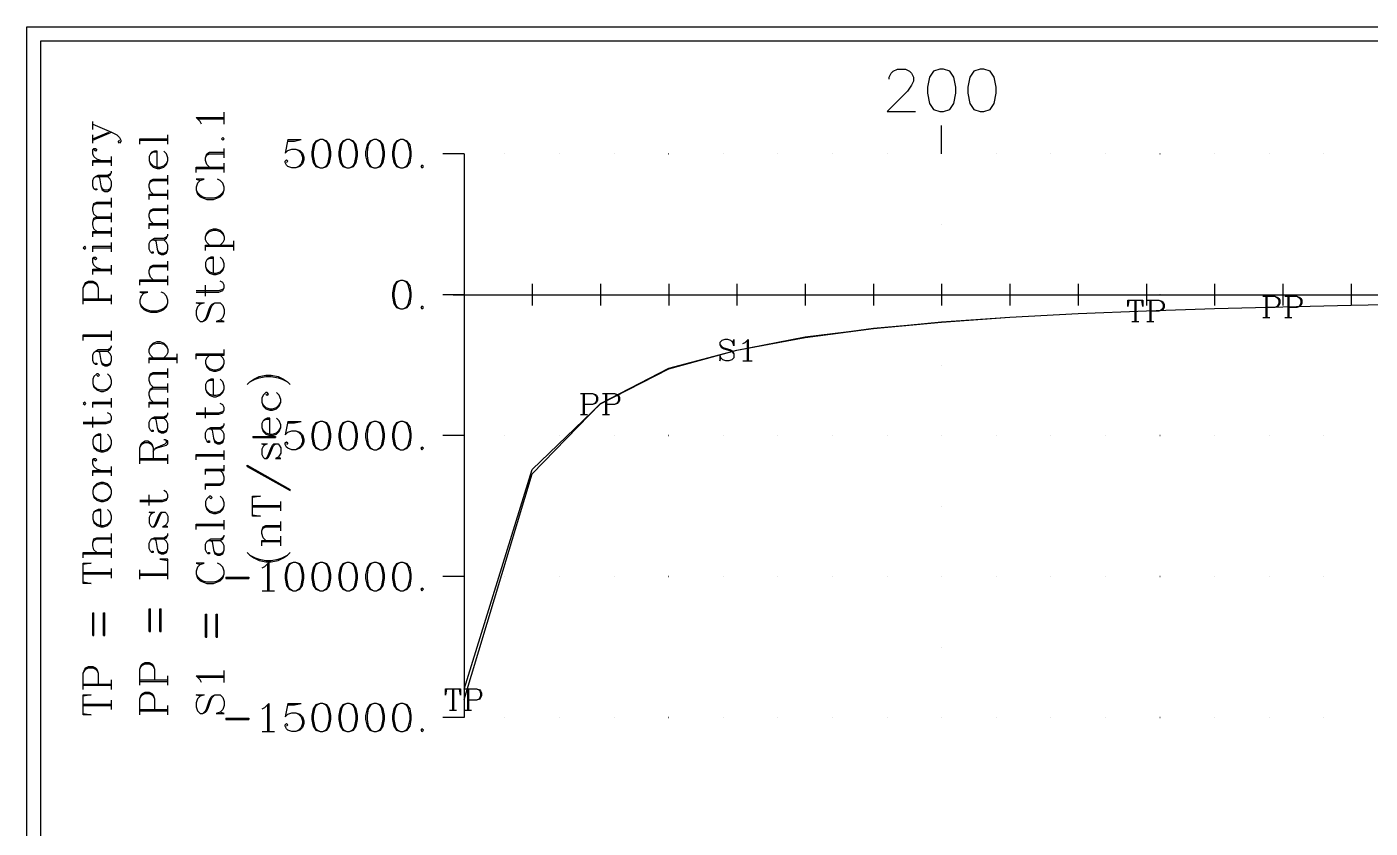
# Model space of a CAD drawing. Extents: x 10 to 200, y 0 to 250.
# Drawn here: x 10 to 105.3, y 193.2 to 250 of the extents above; entities that cross this region are included whole.
import ezdxf

# ---------------------------------------------------------------- set-up
doc = ezdxf.new("R2010")
doc.units = 0
doc.linetypes.add('1', pattern=[0])
for name, color, linetype in [('1', 7, '1'), ('2', 7, '1'), ('3', 7, '1')]:
    doc.layers.add(name, color=color, linetype=linetype)

msp = doc.modelspace()

# ---------------------------------------------------------------- linework, layer by layer
at = {"layer": '1'}
for p, q in [((24, 243.1), (24, 243.95)), ((14.67, 242.71), (14.67, 243.29)), ((22.1, 243.48), (24, 243.48)), ((74.87, 241), (74.87, 243)), ((14.67, 241.95), (16, 242.52)), ((14.67, 242.05), (15.81, 242.52)), ((14.67, 241.76), (14.67, 242.33)), ((18, 242.05), (20, 242.05)), ((18, 241.67), (18, 242.05)), ((18, 241.95), (20, 241.95)), ((20, 241.67), (20, 242.33)), ((28.5, 242), (28.31, 241.05)), ((28.5, 242), (29.45, 242)), ((24, 240.71), (24, 241.38)), ((41, 241), (39.5, 241)), ((41, 241), (41, 201)), ((14.67, 240.52), (16, 240.52)), ((14.67, 240.14), (14.67, 240.52)), ((14.67, 240.43), (16, 240.43)), ((16, 240.14), (16, 240.81)), ((22, 240.05), (24, 240.05)), ((22, 239.67), (22, 240.05)), ((24, 239.67), (24, 240.33)), ((20, 238.81), (20, 239.48)), ((22, 239.95), (24, 239.95)), ((18.67, 238.14), (20, 238.14)), ((18.67, 237.76), (18.67, 238.14)), ((20, 237.76), (20, 238.43)), ((16, 237.19), (16, 237.86)), ((18.67, 238.05), (20, 238.05)), ((20, 236.71), (20, 237.38)), ((16, 236.14), (16, 236.81)), ((20, 235.67), (20, 236.33)), ((14.67, 235.48), (16, 235.48)), ((14.67, 235.1), (14.67, 235.48)), ((14.67, 235.38), (16, 235.38)), ((16, 235.1), (16, 235.76)), ((18.67, 236.05), (20, 236.05)), ((18.67, 235.67), (18.67, 236.05)), ((18.67, 235.95), (20, 235.95)), ((14.67, 234.43), (16, 234.43)), ((14.67, 234.05), (14.67, 234.43)), ((14.67, 234.33), (16, 234.33)), ((16, 234.05), (16, 234.71)), ((22.67, 234.52), (24.67, 234.52)), ((22.67, 234.14), (22.67, 234.52)), ((22.67, 234.43), (24.67, 234.43)), ((24.67, 234.14), (24.67, 234.81)), ((20, 232.71), (20, 233.38)), ((14.67, 232.81), (16, 232.81)), ((14.67, 232.43), (14.67, 232.81)), ((14.67, 232.71), (16, 232.71)), ((16, 232.43), (16, 233.1)), ((18, 232.05), (20, 232.05)), ((18, 231.67), (18, 232.05)), ((18, 231.95), (20, 231.95)), ((20, 231.67), (20, 232.33)), ((22.67, 230.9), (22.67, 231.67)), ((41, 231.76), (41, 230.24)), ((45.84, 231.76), (45.84, 230.24)), ((50.68, 231.76), (50.68, 230.24)), ((55.52, 231.76), (55.52, 230.24)), ((60.35, 231.76), (60.35, 230.24)), ((65.19, 231.76), (65.19, 230.24)), ((70.03, 231.76), (70.03, 230.24)), ((74.87, 231.76), (74.87, 230.24)), ((79.71, 231.76), (79.71, 230.24)), ((84.55, 231.76), (84.55, 230.24)), ((89.39, 231.76), (89.39, 230.24)), ((94.23, 231.76), (94.23, 230.24)), ((99.06, 231.76), (99.06, 230.24)), ((103.9, 231.76), (103.9, 230.24)), ((14, 230.71), (16, 230.71)), ((14, 230.62), (16, 230.62)), ((16, 230.33), (16, 231)), ((41, 231), (39.5, 231)), ((40.24, 231), (41.76, 231)), ((45.08, 231), (46.6, 231)), ((49.92, 231), (51.44, 231)), ((54.75, 231), (56.28, 231)), ((59.59, 231), (61.12, 231)), ((64.43, 231), (65.96, 231)), ((69.27, 231), (70.79, 231)), ((74.11, 231), (75.63, 231)), ((78.95, 231), (80.47, 231)), ((83.79, 231), (85.31, 231)), ((88.57, 230.6), (88.57, 229.1)), ((88.63, 231), (90.15, 231)), ((88.64, 230.6), (88.64, 229.1)), ((89.64, 230.6), (89.64, 229.1)), ((89.71, 230.6), (89.71, 229.1)), ((93.46, 231), (94.99, 231)), ((97.85, 230.89), (97.85, 229.39)), ((97.92, 230.89), (97.92, 229.39)), ((98.3, 231), (99.83, 231)), ((99.42, 230.89), (99.42, 229.39)), ((99.49, 230.89), (99.49, 229.39)), ((103.14, 231), (104.67, 231)), ((88.35, 229.1), (88.85, 229.1)), ((89.42, 229.1), (89.92, 229.1)), ((97.64, 229.39), (98.14, 229.39)), ((99.21, 229.39), (99.71, 229.39)), ((14, 228.14), (16, 228.14)), ((14, 227.76), (14, 228.14)), ((14, 228.05), (16, 228.05)), ((16, 227.76), (16, 228.43)), ((61.07, 227.74), (61.07, 226.31)), ((20.67, 226.14), (20.67, 226.81)), ((22, 226.81), (24, 226.81)), ((22, 226.43), (22, 226.81)), ((22, 226.71), (24, 226.71)), ((24, 226.71), (24, 227.1)), ((18.67, 226.52), (20.67, 226.52)), ((18.67, 226.14), (18.67, 226.52)), ((18.67, 226.43), (20.67, 226.43)), ((20, 225.1), (20, 225.76)), ((60.78, 226.31), (61.43, 226.31)), ((20, 224.05), (20, 224.71)), ((49.46, 224), (49.46, 222.5)), ((49.53, 224), (49.53, 222.5)), ((51.03, 224), (51.03, 222.5)), ((51.11, 224), (51.11, 222.5)), ((14.67, 223.38), (16, 223.38)), ((14.67, 223), (14.67, 223.38)), ((14.67, 223.29), (16, 223.29)), ((16, 223), (16, 223.67)), ((18.67, 223.38), (20, 223.38)), ((18.67, 223), (18.67, 223.38)), ((18.67, 223.29), (20, 223.29)), ((20, 223), (20, 223.67)), ((22.67, 222.24), (22.67, 223)), ((14.67, 221.57), (14.67, 222.33)), ((28.5, 222), (28.31, 221.05)), ((28.5, 222), (29.45, 222)), ((49.25, 222.5), (49.75, 222.5)), ((50.82, 222.5), (51.32, 222.5)), ((41, 221), (39.5, 221)), ((18, 219.38), (20, 219.38)), ((18, 219.29), (20, 219.29)), ((20, 219), (20, 219.67)), ((22, 219.67), (24, 219.67)), ((22, 219.29), (22, 219.67)), ((22, 219.57), (24, 219.57)), ((24, 219.29), (24, 219.95)), ((14.67, 218.52), (16, 218.52)), ((14.67, 218.14), (14.67, 218.52)), ((14.67, 218.43), (16, 218.43)), ((16, 218.14), (16, 218.81)), ((22.67, 218.62), (24, 218.62)), ((22.67, 218.24), (22.67, 218.62)), ((22.67, 218.52), (24, 218.52)), ((24, 218.52), (24, 218.9)), ((22.67, 217.19), (22.67, 217.57)), ((18.67, 216.05), (18.67, 216.81)), ((28, 215.67), (28, 216.33)), ((26, 216.05), (28, 216.05)), ((26, 215.95), (28, 215.95)), ((22, 214.71), (24, 214.71)), ((22, 214.33), (22, 214.71)), ((22, 214.62), (24, 214.62)), ((24, 214.33), (24, 215)), ((28, 214.24), (28, 214.9)), ((16, 213.38), (16, 214.05)), ((26.67, 213.57), (28, 213.57)), ((26.67, 213.19), (26.67, 213.57)), ((26.67, 213.48), (28, 213.48)), ((28, 213.19), (28, 213.86)), ((14, 212.71), (16, 212.71)), ((14, 212.33), (14, 212.71)), ((14, 212.62), (16, 212.62)), ((16, 212.33), (16, 213)), ((16, 210.9), (16, 211.57)), ((18, 210.81), (18, 211.48)), ((27.07, 211.9), (27.07, 210)), ((14, 211.29), (16, 211.29)), ((14, 211.19), (16, 211.19)), ((18, 211.19), (20, 211.19)), ((18, 211.1), (20, 211.1)), ((41, 211), (39.5, 211)), ((26.69, 210), (27.55, 210)), ((20, 203.29), (20, 203.95)), ((22.1, 203.86), (24, 203.86)), ((24, 203.48), (24, 204.33)), ((14, 203.38), (16, 203.38)), ((14, 203.29), (16, 203.29)), ((16, 203), (16, 203.67)), ((18, 203.67), (20, 203.67)), ((18, 203.57), (20, 203.57)), ((40.18, 203.03), (40.18, 201.53)), ((40.25, 203.03), (40.25, 201.53)), ((41.25, 203.03), (41.25, 201.53)), ((41.32, 203.03), (41.32, 201.53)), ((14, 201.95), (16, 201.95)), ((16, 201.57), (16, 202.24)), ((28.5, 202), (28.31, 201.05)), ((28.5, 202), (29.45, 202)), ((14, 201.86), (16, 201.86)), ((18, 201.57), (20, 201.57)), ((18, 201.48), (20, 201.48)), ((20, 201.19), (20, 201.86)), ((27.07, 201.9), (27.07, 200)), ((41, 201), (39.5, 201)), ((39.96, 201.53), (40.46, 201.53)), ((41.04, 201.53), (41.54, 201.53)), ((26.69, 200), (27.55, 200))]:
    msp.add_line(p, q, dxfattribs=at)
for points in [[(71.16, 246.29), (71.16, 246.43), (71.3, 246.71), (71.44, 246.86), (71.73, 247), (72.3, 247), (72.59, 246.86), (72.73, 246.71), (72.87, 246.43), (72.87, 246.14), (72.73, 245.86), (72.44, 245.43), (71.01, 244), (73.01, 244)], [(74.73, 247), (74.3, 246.86), (74.01, 246.43), (73.87, 245.71), (73.87, 245.29), (74.01, 244.57), (74.3, 244.14), (74.73, 244), (75.01, 244), (75.44, 244.14), (75.73, 244.57), (75.87, 245.29), (75.87, 245.71), (75.73, 246.43), (75.44, 246.86), (75.01, 247), (74.73, 247)], [(77.59, 247), (77.16, 246.86), (76.87, 246.43), (76.73, 245.71), (76.73, 245.29), (76.87, 244.57), (77.16, 244.14), (77.59, 244), (77.87, 244), (78.3, 244.14), (78.59, 244.57), (78.73, 245.29), (78.73, 245.71), (78.59, 246.43), (78.3, 246.86), (77.87, 247), (77.59, 247)], [(14.67, 243.1), (16, 242.52), (16.38, 242.33), (16.57, 242.14), (16.67, 241.95), (16.67, 241.86), (16.57, 241.76), (16.48, 241.86), (16.57, 241.95)], [(22.38, 243.1), (22.29, 243.29), (22, 243.57), (24, 243.57)], [(23.81, 242.05), (23.9, 241.95), (24, 242.05), (23.9, 242.14), (23.81, 242.05)], [(28.5, 241.9), (28.98, 241.9), (29.45, 242)], [(30.79, 242), (30.5, 241.9), (30.31, 241.62), (30.21, 241.14), (30.21, 240.86), (30.31, 240.38), (30.5, 240.1), (30.79, 240), (30.98, 240), (31.26, 240.1), (31.45, 240.38), (31.55, 240.86), (31.55, 241.14), (31.45, 241.62), (31.26, 241.9), (30.98, 242), (30.79, 242)], [(30.79, 242), (30.6, 241.9), (30.5, 241.81), (30.4, 241.62), (30.31, 241.14), (30.31, 240.86), (30.4, 240.38), (30.5, 240.19), (30.6, 240.1), (30.79, 240)], [(30.98, 240), (31.17, 240.1), (31.26, 240.19), (31.36, 240.38), (31.45, 240.86), (31.45, 241.14), (31.36, 241.62), (31.26, 241.81), (31.17, 241.9), (30.98, 242)], [(32.69, 242), (32.4, 241.9), (32.21, 241.62), (32.12, 241.14), (32.12, 240.86), (32.21, 240.38), (32.4, 240.1), (32.69, 240), (32.88, 240), (33.17, 240.1), (33.36, 240.38), (33.45, 240.86), (33.45, 241.14), (33.36, 241.62), (33.17, 241.9), (32.88, 242), (32.69, 242)], [(32.69, 242), (32.5, 241.9), (32.4, 241.81), (32.31, 241.62), (32.21, 241.14), (32.21, 240.86), (32.31, 240.38), (32.4, 240.19), (32.5, 240.1), (32.69, 240)], [(32.88, 240), (33.07, 240.1), (33.17, 240.19), (33.26, 240.38), (33.36, 240.86), (33.36, 241.14), (33.26, 241.62), (33.17, 241.81), (33.07, 241.9), (32.88, 242)], [(34.6, 242), (34.31, 241.9), (34.12, 241.62), (34.02, 241.14), (34.02, 240.86), (34.12, 240.38), (34.31, 240.1), (34.6, 240), (34.79, 240), (35.07, 240.1), (35.26, 240.38), (35.36, 240.86), (35.36, 241.14), (35.26, 241.62), (35.07, 241.9), (34.79, 242), (34.6, 242)], [(34.6, 242), (34.4, 241.9), (34.31, 241.81), (34.21, 241.62), (34.12, 241.14), (34.12, 240.86), (34.21, 240.38), (34.31, 240.19), (34.4, 240.1), (34.6, 240)], [(34.79, 240), (34.98, 240.1), (35.07, 240.19), (35.17, 240.38), (35.26, 240.86), (35.26, 241.14), (35.17, 241.62), (35.07, 241.81), (34.98, 241.9), (34.79, 242)], [(36.5, 242), (36.21, 241.9), (36.02, 241.62), (35.93, 241.14), (35.93, 240.86), (36.02, 240.38), (36.21, 240.1), (36.5, 240), (36.69, 240), (36.98, 240.1), (37.17, 240.38), (37.26, 240.86), (37.26, 241.14), (37.17, 241.62), (36.98, 241.9), (36.69, 242), (36.5, 242)], [(36.5, 242), (36.31, 241.9), (36.21, 241.81), (36.12, 241.62), (36.02, 241.14), (36.02, 240.86), (36.12, 240.38), (36.21, 240.19), (36.31, 240.1), (36.5, 240)], [(36.69, 240), (36.88, 240.1), (36.98, 240.19), (37.07, 240.38), (37.17, 240.86), (37.17, 241.14), (37.07, 241.62), (36.98, 241.81), (36.88, 241.9), (36.69, 242)], [(15.24, 240.52), (14.95, 240.62), (14.76, 240.81), (14.67, 241), (14.67, 241.29), (14.76, 241.38), (14.86, 241.38), (14.95, 241.29), (14.86, 241.19), (14.76, 241.29)], [(19.24, 240.05), (19.24, 241.19), (19.05, 241.19), (18.86, 241.1), (18.76, 241), (18.67, 240.81), (18.67, 240.52), (18.76, 240.24), (18.95, 240.05), (19.24, 239.95), (19.43, 239.95), (19.71, 240.05), (19.9, 240.24), (20, 240.52), (20, 240.71), (19.9, 241), (19.71, 241.19)], [(19.24, 241.1), (18.95, 241.1), (18.76, 241)], [(22.95, 240.05), (22.76, 240.24), (22.67, 240.52), (22.67, 240.71), (22.76, 241), (22.95, 241.1), (24, 241.1)], [(22.67, 240.71), (22.76, 240.9), (22.95, 241), (24, 241)], [(28.31, 241.05), (28.5, 241.24), (28.79, 241.33), (29.07, 241.33), (29.36, 241.24), (29.55, 241.05), (29.64, 240.76), (29.64, 240.57), (29.55, 240.29), (29.36, 240.1), (29.07, 240), (28.79, 240), (28.5, 240.1), (28.4, 240.19), (28.31, 240.38), (28.31, 240.48), (28.4, 240.57), (28.5, 240.48), (28.4, 240.38)], [(29.07, 241.33), (29.26, 241.24), (29.45, 241.05), (29.55, 240.76), (29.55, 240.57), (29.45, 240.29), (29.26, 240.1), (29.07, 240)], [(18.67, 240.52), (18.76, 240.33), (18.95, 240.14), (19.24, 240.05), (19.43, 240.05), (19.71, 240.14), (19.9, 240.33), (20, 240.52)], [(38.02, 240.19), (37.93, 240.1), (38.02, 240), (38.12, 240.1), (38.02, 240.19)], [(14.86, 238.52), (14.95, 238.52), (14.95, 238.43), (14.86, 238.43), (14.76, 238.52), (14.67, 238.71), (14.67, 239.1), (14.76, 239.29), (14.86, 239.38), (15.05, 239.48), (15.71, 239.48), (15.9, 239.57), (16, 239.67)], [(14.86, 239.38), (15.71, 239.38), (15.9, 239.48), (16, 239.67), (16, 239.76)], [(15.05, 239.38), (15.14, 239.29), (15.24, 238.71), (15.33, 238.43), (15.52, 238.33), (15.71, 238.33), (15.9, 238.43), (16, 238.71), (16, 239), (15.9, 239.19), (15.71, 239.38)], [(18.95, 238.14), (18.76, 238.33), (18.67, 238.62), (18.67, 238.81), (18.76, 239.1), (18.95, 239.19), (20, 239.19)], [(18.67, 238.81), (18.76, 239), (18.95, 239.1), (20, 239.1)], [(22.29, 239.1), (22.57, 239.19), (22, 239.19), (22.29, 239.1), (22.1, 238.9), (22, 238.62), (22, 238.43), (22.1, 238.14), (22.29, 237.95), (22.48, 237.86), (22.76, 237.76), (23.24, 237.76), (23.52, 237.86), (23.71, 237.95), (23.9, 238.14), (24, 238.43), (24, 238.62), (23.9, 238.9), (23.71, 239.1), (23.52, 239.19)], [(15.24, 238.71), (15.33, 238.52), (15.52, 238.43), (15.71, 238.43), (15.9, 238.52), (16, 238.71)], [(22, 238.43), (22.1, 238.24), (22.29, 238.05), (22.48, 237.95), (22.76, 237.86), (23.24, 237.86), (23.52, 237.95), (23.71, 238.05), (23.9, 238.24), (24, 238.43)], [(14.95, 236.52), (14.76, 236.71), (14.67, 237), (14.67, 237.19), (14.76, 237.48), (14.95, 237.57), (16, 237.57)], [(14.67, 237.19), (14.76, 237.38), (14.95, 237.48), (16, 237.48)], [(14.95, 235.48), (14.76, 235.67), (14.67, 235.95), (14.67, 236.14), (14.76, 236.43), (14.95, 236.52), (16, 236.52)], [(14.67, 236.14), (14.76, 236.33), (14.95, 236.43), (16, 236.43)], [(18.95, 236.05), (18.76, 236.24), (18.67, 236.52), (18.67, 236.71), (18.76, 237), (18.95, 237.1), (20, 237.1)], [(18.67, 236.71), (18.76, 236.9), (18.95, 237), (20, 237)], [(18.86, 234.9), (19.71, 234.9), (19.9, 235), (20, 235.19), (20, 235.29)], [(22.95, 234.52), (22.76, 234.71), (22.67, 234.9), (22.67, 235.1), (22.76, 235.38), (22.95, 235.57), (23.24, 235.67), (23.43, 235.67), (23.71, 235.57), (23.9, 235.38), (24, 235.1), (24, 234.9), (23.9, 234.71), (23.71, 234.52)], [(22.67, 235.1), (22.76, 235.29), (22.95, 235.48), (23.24, 235.57), (23.43, 235.57), (23.71, 235.48), (23.9, 235.29), (24, 235.1)], [(14, 234.33), (14.1, 234.24), (14.19, 234.33), (14.1, 234.43), (14, 234.33)], [(18.86, 234.05), (18.95, 234.05), (18.95, 233.95), (18.86, 233.95), (18.76, 234.05), (18.67, 234.24), (18.67, 234.62), (18.76, 234.81), (18.86, 234.9), (19.05, 235), (19.71, 235), (19.9, 235.1), (20, 235.19)], [(19.05, 234.9), (19.14, 234.81), (19.24, 234.24), (19.33, 233.95), (19.52, 233.86), (19.71, 233.86), (19.9, 233.95), (20, 234.24), (20, 234.52), (19.9, 234.71), (19.71, 234.9)], [(15.24, 232.81), (14.95, 232.9), (14.76, 233.1), (14.67, 233.29), (14.67, 233.57), (14.76, 233.67), (14.86, 233.67), (14.95, 233.57), (14.86, 233.48), (14.76, 233.57)], [(19.24, 234.24), (19.33, 234.05), (19.52, 233.95), (19.71, 233.95), (19.9, 234.05), (20, 234.24)], [(23.24, 232.52), (23.24, 233.67), (23.05, 233.67), (22.86, 233.57), (22.76, 233.48), (22.67, 233.29), (22.67, 233), (22.76, 232.71), (22.95, 232.52), (23.24, 232.43), (23.43, 232.43), (23.71, 232.52), (23.9, 232.71), (24, 233), (24, 233.19), (23.9, 233.48), (23.71, 233.67)], [(23.24, 233.57), (22.95, 233.57), (22.76, 233.48)], [(18.95, 232.05), (18.76, 232.24), (18.67, 232.52), (18.67, 232.71), (18.76, 233), (18.95, 233.1), (20, 233.1)], [(18.67, 232.71), (18.76, 232.9), (18.95, 233), (20, 233)], [(22.67, 233), (22.76, 232.81), (22.95, 232.62), (23.24, 232.52), (23.43, 232.52), (23.71, 232.62), (23.9, 232.81), (24, 233)], [(14, 230.33), (14, 231.48), (14.1, 231.76), (14.19, 231.86), (14.38, 231.95), (14.67, 231.95), (14.86, 231.86), (14.95, 231.76), (15.05, 231.48), (15.05, 230.71)], [(14, 231.48), (14.1, 231.67), (14.19, 231.76), (14.38, 231.86), (14.67, 231.86), (14.86, 231.76), (14.95, 231.67), (15.05, 231.48)], [(22, 231.19), (23.62, 231.19), (23.9, 231.29), (24, 231.48), (24, 231.67), (23.9, 231.86), (23.71, 231.95)], [(22, 231.29), (23.62, 231.29), (23.9, 231.38), (24, 231.48)], [(36.5, 232), (36.21, 231.9), (36.02, 231.62), (35.93, 231.14), (35.93, 230.86), (36.02, 230.38), (36.21, 230.1), (36.5, 230), (36.69, 230), (36.98, 230.1), (37.17, 230.38), (37.26, 230.86), (37.26, 231.14), (37.17, 231.62), (36.98, 231.9), (36.69, 232), (36.5, 232)], [(36.5, 232), (36.31, 231.9), (36.21, 231.81), (36.12, 231.62), (36.02, 231.14), (36.02, 230.86), (36.12, 230.38), (36.21, 230.19), (36.31, 230.1), (36.5, 230)], [(36.69, 230), (36.88, 230.1), (36.98, 230.19), (37.07, 230.38), (37.17, 230.86), (37.17, 231.14), (37.07, 231.62), (36.98, 231.81), (36.88, 231.9), (36.69, 232)], [(18.29, 231.1), (18.57, 231.19), (18, 231.19), (18.29, 231.1), (18.1, 230.9), (18, 230.62), (18, 230.43), (18.1, 230.14), (18.29, 229.95), (18.48, 229.86), (18.76, 229.76), (19.24, 229.76), (19.52, 229.86), (19.71, 229.95), (19.9, 230.14), (20, 230.43), (20, 230.62), (19.9, 230.9), (19.71, 231.1), (19.52, 231.19)], [(41, 231), (45.84, 231), (50.68, 231), (55.52, 231), (60.35, 231), (65.19, 231), (70.03, 231), (74.87, 231), (79.71, 231), (84.55, 231), (89.39, 231), (94.23, 231), (99.06, 231), (103.9, 231), (108.74, 231)], [(88.14, 230.6), (88.07, 230.17), (88.07, 230.6), (89.14, 230.6), (89.14, 230.17), (89.07, 230.6)], [(89.42, 230.6), (90.28, 230.6), (90.49, 230.53), (90.57, 230.46), (90.64, 230.32), (90.64, 230.1), (90.57, 229.96), (90.49, 229.89), (90.28, 229.82), (89.71, 229.82)], [(90.28, 230.6), (90.42, 230.53), (90.49, 230.46), (90.57, 230.32), (90.57, 230.1), (90.49, 229.96), (90.42, 229.89), (90.28, 229.82)], [(97.64, 230.89), (98.49, 230.89), (98.71, 230.81), (98.78, 230.74), (98.85, 230.6), (98.85, 230.39), (98.78, 230.24), (98.71, 230.17), (98.49, 230.1), (97.92, 230.1)], [(98.49, 230.89), (98.64, 230.81), (98.71, 230.74), (98.78, 230.6), (98.78, 230.39), (98.71, 230.24), (98.64, 230.17), (98.49, 230.1)], [(99.21, 230.89), (100.06, 230.89), (100.28, 230.81), (100.35, 230.74), (100.42, 230.6), (100.42, 230.39), (100.35, 230.24), (100.28, 230.17), (100.06, 230.1), (99.49, 230.1)], [(100.06, 230.89), (100.21, 230.81), (100.28, 230.74), (100.35, 230.6), (100.35, 230.39), (100.28, 230.24), (100.21, 230.17), (100.06, 230.1)], [(18, 230.43), (18.1, 230.24), (18.29, 230.05), (18.48, 229.95), (18.76, 229.86), (19.24, 229.86), (19.52, 229.95), (19.71, 230.05), (19.9, 230.24), (20, 230.43)], [(22.29, 230.33), (22, 230.43), (22.57, 230.43), (22.29, 230.33), (22.1, 230.14), (22, 229.86), (22, 229.57), (22.1, 229.29), (22.29, 229.1), (22.48, 229.1), (22.67, 229.19), (22.76, 229.29), (22.86, 229.48), (23.05, 230.05), (23.14, 230.24), (23.33, 230.43)], [(22.48, 229.1), (22.67, 229.29), (22.76, 229.48), (22.95, 230.05), (23.05, 230.24), (23.14, 230.33), (23.33, 230.43), (23.71, 230.43), (23.9, 230.24), (24, 229.95), (24, 229.67), (23.9, 229.38), (23.71, 229.19), (23.43, 229.1), (24, 229.1), (23.71, 229.19)], [(38.02, 230.19), (37.93, 230.1), (38.02, 230), (38.12, 230.1), (38.02, 230.19)], [(41, 202.28), (45.84, 218.3), (50.68, 223.28), (55.52, 225.78), (60.35, 227.07), (65.19, 228), (70.03, 228.61), (74.87, 229.07), (79.71, 229.41), (84.55, 229.67), (89.39, 229.85), (94.23, 230.03), (99.06, 230.14), (103.9, 230.26), (108.74, 230.34)], [(41, 203.02), (45.84, 218.59), (50.68, 223.25), (55.52, 225.74), (60.35, 227.06), (65.19, 227.97), (70.03, 228.61), (74.87, 229.05), (79.71, 229.41), (84.55, 229.67), (89.39, 229.85), (94.23, 230.03), (99.06, 230.14), (103.9, 230.25), (108.74, 230.34)], [(41, 203.02), (45.84, 218.59), (50.68, 223.26), (55.52, 225.75), (60.35, 227.06), (65.19, 227.97), (70.03, 228.62), (74.87, 229.06), (79.71, 229.41), (84.55, 229.67), (89.39, 229.85), (94.23, 230.03), (99.06, 230.14), (103.9, 230.25), (108.74, 230.34)], [(18.95, 226.52), (18.76, 226.71), (18.67, 226.9), (18.67, 227.1), (18.76, 227.38), (18.95, 227.57), (19.24, 227.67), (19.43, 227.67), (19.71, 227.57), (19.9, 227.38), (20, 227.1), (20, 226.9), (19.9, 226.71), (19.71, 226.52)], [(60.07, 227.6), (60.14, 227.81), (60.14, 227.38), (60.07, 227.6), (59.93, 227.74), (59.71, 227.81), (59.5, 227.81), (59.28, 227.74), (59.14, 227.6), (59.14, 227.46), (59.21, 227.31), (59.28, 227.24), (59.43, 227.17), (59.85, 227.03), (60, 226.96), (60.14, 226.81)], [(60.78, 227.53), (60.93, 227.6), (61.14, 227.81), (61.14, 226.31)], [(14.86, 226.14), (14.95, 226.14), (14.95, 226.05), (14.86, 226.05), (14.76, 226.14), (14.67, 226.33), (14.67, 226.71), (14.76, 226.9), (14.86, 227), (15.05, 227.1), (15.71, 227.1), (15.9, 227.19), (16, 227.29)], [(14.86, 227), (15.71, 227), (15.9, 227.1), (16, 227.29), (16, 227.38)], [(15.05, 227), (15.14, 226.9), (15.24, 226.33), (15.33, 226.05), (15.52, 225.95), (15.71, 225.95), (15.9, 226.05), (16, 226.33), (16, 226.62), (15.9, 226.81), (15.71, 227)], [(18.67, 227.1), (18.76, 227.29), (18.95, 227.48), (19.24, 227.57), (19.43, 227.57), (19.71, 227.48), (19.9, 227.29), (20, 227.1)], [(22.95, 226.71), (22.76, 226.52), (22.67, 226.33), (22.67, 226.14), (22.76, 225.86), (22.95, 225.67), (23.24, 225.57), (23.43, 225.57), (23.71, 225.67), (23.9, 225.86), (24, 226.14), (24, 226.33), (23.9, 226.52), (23.71, 226.71)], [(59.14, 227.46), (59.28, 227.31), (59.43, 227.24), (59.85, 227.1), (60, 227.03), (60.07, 226.96), (60.14, 226.81), (60.14, 226.53), (60, 226.38), (59.78, 226.31), (59.57, 226.31), (59.35, 226.38), (59.21, 226.53), (59.14, 226.74), (59.14, 226.31), (59.21, 226.53)], [(15.24, 226.33), (15.33, 226.14), (15.52, 226.05), (15.71, 226.05), (15.9, 226.14), (16, 226.33)], [(22.67, 226.14), (22.76, 225.95), (22.95, 225.76), (23.24, 225.67), (23.43, 225.67), (23.71, 225.76), (23.9, 225.95), (24, 226.14)], [(14.95, 225.29), (15.05, 225.19), (15.14, 225.29), (15.05, 225.38), (14.95, 225.38), (14.76, 225.19), (14.67, 225), (14.67, 224.71), (14.76, 224.43), (14.95, 224.24), (15.24, 224.14), (15.43, 224.14), (15.71, 224.24), (15.9, 224.43), (16, 224.71), (16, 224.9), (15.9, 225.19), (15.71, 225.38)], [(18.95, 224.43), (18.76, 224.62), (18.67, 224.9), (18.67, 225.1), (18.76, 225.38), (18.95, 225.48), (20, 225.48)], [(18.67, 225.1), (18.76, 225.29), (18.95, 225.38), (20, 225.38)], [(23.24, 223.86), (23.24, 225), (23.05, 225), (22.86, 224.9), (22.76, 224.81), (22.67, 224.62), (22.67, 224.33), (22.76, 224.05), (22.95, 223.86), (23.24, 223.76), (23.43, 223.76), (23.71, 223.86), (23.9, 224.05), (24, 224.33), (24, 224.52), (23.9, 224.81), (23.71, 225)], [(23.24, 224.9), (22.95, 224.9), (22.76, 224.81)], [(25.62, 224.62), (25.81, 224.81), (26.1, 225), (26.48, 225.19), (26.95, 225.29), (27.33, 225.29), (27.81, 225.19), (28.19, 225), (28.48, 224.81), (28.67, 224.62)], [(25.81, 224.81), (26.19, 225), (26.48, 225.1), (26.95, 225.19), (27.33, 225.19), (27.81, 225.1), (28.1, 225), (28.48, 224.81)], [(14.67, 224.71), (14.76, 224.52), (14.95, 224.33), (15.24, 224.24), (15.43, 224.24), (15.71, 224.33), (15.9, 224.52), (16, 224.71)], [(18.95, 223.38), (18.76, 223.57), (18.67, 223.86), (18.67, 224.05), (18.76, 224.33), (18.95, 224.43), (20, 224.43)], [(18.67, 224.05), (18.76, 224.24), (18.95, 224.33), (20, 224.33)], [(22.67, 224.33), (22.76, 224.14), (22.95, 223.95), (23.24, 223.86), (23.43, 223.86), (23.71, 223.95), (23.9, 224.14), (24, 224.33)], [(26.95, 223.95), (27.05, 223.86), (27.14, 223.95), (27.05, 224.05), (26.95, 224.05), (26.76, 223.86), (26.67, 223.67), (26.67, 223.38), (26.76, 223.1), (26.95, 222.9), (27.24, 222.81), (27.43, 222.81), (27.71, 222.9), (27.9, 223.1), (28, 223.38), (28, 223.57), (27.9, 223.86), (27.71, 224.05)], [(49.25, 224), (50.11, 224), (50.32, 223.93), (50.39, 223.86), (50.46, 223.72), (50.46, 223.5), (50.39, 223.36), (50.32, 223.29), (50.11, 223.22), (49.53, 223.22)], [(50.11, 224), (50.25, 223.93), (50.32, 223.86), (50.39, 223.72), (50.39, 223.5), (50.32, 223.36), (50.25, 223.29), (50.11, 223.22)], [(50.82, 224), (51.68, 224), (51.89, 223.93), (51.96, 223.86), (52.03, 223.72), (52.03, 223.5), (51.96, 223.36), (51.89, 223.29), (51.68, 223.22), (51.11, 223.22)], [(51.68, 224), (51.82, 223.93), (51.89, 223.86), (51.96, 223.72), (51.96, 223.5), (51.89, 223.36), (51.82, 223.29), (51.68, 223.22)], [(14, 223.29), (14.1, 223.19), (14.19, 223.29), (14.1, 223.38), (14, 223.29)], [(22, 222.52), (23.62, 222.52), (23.9, 222.62), (24, 222.81), (24, 223), (23.9, 223.19), (23.71, 223.29)], [(26.67, 223.38), (26.76, 223.19), (26.95, 223), (27.24, 222.9), (27.43, 222.9), (27.71, 223), (27.9, 223.19), (28, 223.38)], [(14, 221.86), (15.62, 221.86), (15.9, 221.95), (16, 222.14), (16, 222.33), (15.9, 222.52), (15.71, 222.62)], [(14, 221.95), (15.62, 221.95), (15.9, 222.05), (16, 222.14)], [(18.86, 221.38), (18.95, 221.38), (18.95, 221.29), (18.86, 221.29), (18.76, 221.38), (18.67, 221.57), (18.67, 221.95), (18.76, 222.14), (18.86, 222.24), (19.05, 222.33), (19.71, 222.33), (19.9, 222.43), (20, 222.52)], [(18.86, 222.24), (19.71, 222.24), (19.9, 222.33), (20, 222.52), (20, 222.62)], [(19.05, 222.24), (19.14, 222.14), (19.24, 221.57), (19.33, 221.29), (19.52, 221.19), (19.71, 221.19), (19.9, 221.29), (20, 221.57), (20, 221.86), (19.9, 222.05), (19.71, 222.24)], [(22, 222.62), (23.62, 222.62), (23.9, 222.71), (24, 222.81)], [(27.24, 221.1), (27.24, 222.24), (27.05, 222.24), (26.86, 222.14), (26.76, 222.05), (26.67, 221.86), (26.67, 221.57), (26.76, 221.29), (26.95, 221.1), (27.24, 221), (27.43, 221), (27.71, 221.1), (27.9, 221.29), (28, 221.57), (28, 221.76), (27.9, 222.05), (27.71, 222.24)], [(27.24, 222.14), (26.95, 222.14), (26.76, 222.05)], [(28.5, 221.9), (28.98, 221.9), (29.45, 222)], [(30.79, 222), (30.5, 221.9), (30.31, 221.62), (30.21, 221.14), (30.21, 220.86), (30.31, 220.38), (30.5, 220.1), (30.79, 220), (30.98, 220), (31.26, 220.1), (31.45, 220.38), (31.55, 220.86), (31.55, 221.14), (31.45, 221.62), (31.26, 221.9), (30.98, 222), (30.79, 222)], [(30.79, 222), (30.6, 221.9), (30.5, 221.81), (30.4, 221.62), (30.31, 221.14), (30.31, 220.86), (30.4, 220.38), (30.5, 220.19), (30.6, 220.1), (30.79, 220)], [(30.98, 220), (31.17, 220.1), (31.26, 220.19), (31.36, 220.38), (31.45, 220.86), (31.45, 221.14), (31.36, 221.62), (31.26, 221.81), (31.17, 221.9), (30.98, 222)], [(32.69, 222), (32.4, 221.9), (32.21, 221.62), (32.12, 221.14), (32.12, 220.86), (32.21, 220.38), (32.4, 220.1), (32.69, 220), (32.88, 220), (33.17, 220.1), (33.36, 220.38), (33.45, 220.86), (33.45, 221.14), (33.36, 221.62), (33.17, 221.9), (32.88, 222), (32.69, 222)], [(32.69, 222), (32.5, 221.9), (32.4, 221.81), (32.31, 221.62), (32.21, 221.14), (32.21, 220.86), (32.31, 220.38), (32.4, 220.19), (32.5, 220.1), (32.69, 220)], [(32.88, 220), (33.07, 220.1), (33.17, 220.19), (33.26, 220.38), (33.36, 220.86), (33.36, 221.14), (33.26, 221.62), (33.17, 221.81), (33.07, 221.9), (32.88, 222)], [(34.6, 222), (34.31, 221.9), (34.12, 221.62), (34.02, 221.14), (34.02, 220.86), (34.12, 220.38), (34.31, 220.1), (34.6, 220), (34.79, 220), (35.07, 220.1), (35.26, 220.38), (35.36, 220.86), (35.36, 221.14), (35.26, 221.62), (35.07, 221.9), (34.79, 222), (34.6, 222)], [(34.6, 222), (34.4, 221.9), (34.31, 221.81), (34.21, 221.62), (34.12, 221.14), (34.12, 220.86), (34.21, 220.38), (34.31, 220.19), (34.4, 220.1), (34.6, 220)], [(34.79, 220), (34.98, 220.1), (35.07, 220.19), (35.17, 220.38), (35.26, 220.86), (35.26, 221.14), (35.17, 221.62), (35.07, 221.81), (34.98, 221.9), (34.79, 222)], [(36.5, 222), (36.21, 221.9), (36.02, 221.62), (35.93, 221.14), (35.93, 220.86), (36.02, 220.38), (36.21, 220.1), (36.5, 220), (36.69, 220), (36.98, 220.1), (37.17, 220.38), (37.26, 220.86), (37.26, 221.14), (37.17, 221.62), (36.98, 221.9), (36.69, 222), (36.5, 222)], [(36.5, 222), (36.31, 221.9), (36.21, 221.81), (36.12, 221.62), (36.02, 221.14), (36.02, 220.86), (36.12, 220.38), (36.21, 220.19), (36.31, 220.1), (36.5, 220)], [(36.69, 220), (36.88, 220.1), (36.98, 220.19), (37.07, 220.38), (37.17, 220.86), (37.17, 221.14), (37.07, 221.62), (36.98, 221.81), (36.88, 221.9), (36.69, 222)], [(15.24, 219.95), (15.24, 221.1), (15.05, 221.1), (14.86, 221), (14.76, 220.9), (14.67, 220.71), (14.67, 220.43), (14.76, 220.14), (14.95, 219.95), (15.24, 219.86), (15.43, 219.86), (15.71, 219.95), (15.9, 220.14), (16, 220.43), (16, 220.62), (15.9, 220.9), (15.71, 221.1)], [(15.24, 221), (14.95, 221), (14.76, 220.9)], [(19.24, 221.57), (19.33, 221.38), (19.52, 221.29), (19.71, 221.29), (19.9, 221.38), (20, 221.57)], [(22.86, 220.62), (22.95, 220.62), (22.95, 220.52), (22.86, 220.52), (22.76, 220.62), (22.67, 220.81), (22.67, 221.19), (22.76, 221.38), (22.86, 221.48), (23.05, 221.57), (23.71, 221.57), (23.9, 221.67), (24, 221.76)], [(22.86, 221.48), (23.71, 221.48), (23.9, 221.57), (24, 221.76), (24, 221.86)], [(23.05, 221.48), (23.14, 221.38), (23.24, 220.81), (23.33, 220.52), (23.52, 220.43), (23.71, 220.43), (23.9, 220.52), (24, 220.81), (24, 221.1), (23.9, 221.29), (23.71, 221.48)], [(26.67, 221.57), (26.76, 221.38), (26.95, 221.19), (27.24, 221.1), (27.43, 221.1), (27.71, 221.19), (27.9, 221.38), (28, 221.57)], [(28.31, 221.05), (28.5, 221.24), (28.79, 221.33), (29.07, 221.33), (29.36, 221.24), (29.55, 221.05), (29.64, 220.76), (29.64, 220.57), (29.55, 220.29), (29.36, 220.1), (29.07, 220), (28.79, 220), (28.5, 220.1), (28.4, 220.19), (28.31, 220.38), (28.31, 220.48), (28.4, 220.57), (28.5, 220.48), (28.4, 220.38)], [(29.07, 221.33), (29.26, 221.24), (29.45, 221.05), (29.55, 220.76), (29.55, 220.57), (29.45, 220.29), (29.26, 220.1), (29.07, 220)], [(14.67, 220.43), (14.76, 220.24), (14.95, 220.05), (15.24, 219.95), (15.43, 219.95), (15.71, 220.05), (15.9, 220.24), (16, 220.43)], [(18, 219), (18, 220.14), (18.1, 220.43), (18.19, 220.52), (18.38, 220.62), (18.57, 220.62), (18.76, 220.52), (18.86, 220.43), (18.95, 220.14), (18.95, 219.38)], [(18, 220.14), (18.1, 220.33), (18.19, 220.43), (18.38, 220.52), (18.57, 220.52), (18.76, 220.43), (18.86, 220.33), (18.95, 220.14)], [(18.95, 219.86), (19.05, 220.05), (19.14, 220.14), (19.81, 220.43), (19.9, 220.52), (19.9, 220.62), (19.81, 220.71)], [(19.05, 220.05), (19.24, 220.14), (19.9, 220.33), (20, 220.43), (20, 220.62), (19.81, 220.71), (19.71, 220.71)], [(23.24, 220.81), (23.33, 220.62), (23.52, 220.52), (23.71, 220.52), (23.9, 220.62), (24, 220.81)], [(26.02, 220.95), (27.64, 220.95), (27.64, 220.86)], [(26.02, 220.95), (26.02, 220.86), (27.64, 220.86)], [(26.86, 220.33), (26.67, 220.43), (27.05, 220.43), (26.86, 220.33), (26.76, 220.24), (26.67, 220.05), (26.67, 219.67), (26.76, 219.48), (26.86, 219.38), (27.05, 219.38), (27.14, 219.48), (27.24, 219.67), (27.43, 220.14), (27.52, 220.33), (27.62, 220.43)], [(26.95, 219.38), (27.05, 219.48), (27.14, 219.67), (27.33, 220.14), (27.43, 220.33), (27.52, 220.43), (27.81, 220.43), (27.9, 220.33), (28, 220.14), (28, 219.76), (27.9, 219.57), (27.81, 219.48), (27.62, 219.38), (28, 219.38), (27.81, 219.48)], [(38.02, 220.19), (37.93, 220.1), (38.02, 220), (38.12, 220.1), (38.02, 220.19)], [(15.24, 218.52), (14.95, 218.62), (14.76, 218.81), (14.67, 219), (14.67, 219.29), (14.76, 219.38), (14.86, 219.38), (14.95, 219.29), (14.86, 219.19), (14.76, 219.29)], [(22.67, 217.48), (23.71, 217.48), (23.9, 217.57), (24, 217.86), (24, 218.05), (23.9, 218.33), (23.71, 218.52)], [(25.62, 218.81), (25.62, 218.9), (28.67, 217.19)], [(25.62, 218.81), (28.67, 217.1), (28.67, 217.19)], [(14.67, 216.9), (14.76, 216.62), (14.95, 216.43), (15.24, 216.33), (15.43, 216.33), (15.71, 216.43), (15.9, 216.62), (16, 216.9), (16, 217.1), (15.9, 217.38), (15.71, 217.57), (15.43, 217.67), (15.24, 217.67), (14.95, 217.57), (14.76, 217.38), (14.67, 217.1), (14.67, 216.9)], [(16, 217.1), (15.9, 217.29), (15.71, 217.48), (15.43, 217.57), (15.24, 217.57), (14.95, 217.48), (14.76, 217.29), (14.67, 217.1)], [(22.67, 217.57), (23.71, 217.57), (23.9, 217.67), (24, 217.86)], [(14.67, 216.9), (14.76, 216.71), (14.95, 216.52), (15.24, 216.43), (15.43, 216.43), (15.71, 216.52), (15.9, 216.71), (16, 216.9)], [(18, 216.33), (19.62, 216.33), (19.9, 216.43), (20, 216.62), (20, 216.81), (19.9, 217), (19.71, 217.1)], [(18, 216.43), (19.62, 216.43), (19.9, 216.52), (20, 216.62)], [(22.95, 216.62), (23.05, 216.52), (23.14, 216.62), (23.05, 216.71), (22.95, 216.71), (22.76, 216.52), (22.67, 216.33), (22.67, 216.05), (22.76, 215.76), (22.95, 215.57), (23.24, 215.48), (23.43, 215.48), (23.71, 215.57), (23.9, 215.76), (24, 216.05), (24, 216.24), (23.9, 216.52), (23.71, 216.71)], [(26, 215.38), (26.57, 215.29), (26, 215.29), (26, 216.71), (26.57, 216.71), (26, 216.62)], [(15.24, 214.62), (15.24, 215.76), (15.05, 215.76), (14.86, 215.67), (14.76, 215.57), (14.67, 215.38), (14.67, 215.1), (14.76, 214.81), (14.95, 214.62), (15.24, 214.52), (15.43, 214.52), (15.71, 214.62), (15.9, 214.81), (16, 215.1), (16, 215.29), (15.9, 215.57), (15.71, 215.76)], [(15.24, 215.67), (14.95, 215.67), (14.76, 215.57)], [(18.86, 215.48), (18.67, 215.57), (19.05, 215.57), (18.86, 215.48), (18.76, 215.38), (18.67, 215.19), (18.67, 214.81), (18.76, 214.62), (18.86, 214.52), (19.05, 214.52), (19.14, 214.62), (19.24, 214.81), (19.43, 215.29), (19.52, 215.48), (19.62, 215.57)], [(18.95, 214.52), (19.05, 214.62), (19.14, 214.81), (19.33, 215.29), (19.43, 215.48), (19.52, 215.57), (19.81, 215.57), (19.9, 215.48), (20, 215.29), (20, 214.9), (19.9, 214.71), (19.81, 214.62), (19.62, 214.52), (20, 214.52), (19.81, 214.62)], [(22.67, 216.05), (22.76, 215.86), (22.95, 215.67), (23.24, 215.57), (23.43, 215.57), (23.71, 215.67), (23.9, 215.86), (24, 216.05)], [(14.67, 215.1), (14.76, 214.9), (14.95, 214.71), (15.24, 214.62), (15.43, 214.62), (15.71, 214.71), (15.9, 214.9), (16, 215.1)], [(26.95, 213.57), (26.76, 213.76), (26.67, 214.05), (26.67, 214.24), (26.76, 214.52), (26.95, 214.62), (28, 214.62)], [(26.67, 214.24), (26.76, 214.43), (26.95, 214.52), (28, 214.52)], [(14.95, 212.71), (14.76, 212.9), (14.67, 213.19), (14.67, 213.38), (14.76, 213.67), (14.95, 213.76), (16, 213.76)], [(14.67, 213.38), (14.76, 213.57), (14.95, 213.67), (16, 213.67)], [(18.86, 212.81), (18.95, 212.81), (18.95, 212.71), (18.86, 212.71), (18.76, 212.81), (18.67, 213), (18.67, 213.38), (18.76, 213.57), (18.86, 213.67), (19.05, 213.76), (19.71, 213.76), (19.9, 213.86), (20, 213.95)], [(18.86, 213.67), (19.71, 213.67), (19.9, 213.76), (20, 213.95), (20, 214.05)], [(19.05, 213.67), (19.14, 213.57), (19.24, 213), (19.33, 212.71), (19.52, 212.62), (19.71, 212.62), (19.9, 212.71), (20, 213), (20, 213.29), (19.9, 213.48), (19.71, 213.67)], [(22.86, 212.71), (22.95, 212.71), (22.95, 212.62), (22.86, 212.62), (22.76, 212.71), (22.67, 212.9), (22.67, 213.29), (22.76, 213.48), (22.86, 213.57), (23.05, 213.67), (23.71, 213.67), (23.9, 213.76), (24, 213.86)], [(22.86, 213.57), (23.71, 213.57), (23.9, 213.67), (24, 213.86), (24, 213.95)], [(23.05, 213.57), (23.14, 213.48), (23.24, 212.9), (23.33, 212.62), (23.52, 212.52), (23.71, 212.52), (23.9, 212.62), (24, 212.9), (24, 213.19), (23.9, 213.38), (23.71, 213.57)], [(19.24, 213), (19.33, 212.81), (19.52, 212.71), (19.71, 212.71), (19.9, 212.81), (20, 213)], [(23.24, 212.9), (23.33, 212.71), (23.52, 212.62), (23.71, 212.62), (23.9, 212.71), (24, 212.9)], [(25.62, 212.71), (25.81, 212.52), (26.1, 212.33), (26.48, 212.14), (26.95, 212.05), (27.33, 212.05), (27.81, 212.14), (28.19, 212.33), (28.48, 212.52), (28.67, 212.71)], [(25.81, 212.52), (26.19, 212.33), (26.48, 212.24), (26.95, 212.14), (27.33, 212.14), (27.81, 212.24), (28.1, 212.33), (28.48, 212.52)], [(14, 210.62), (14.57, 210.52), (14, 210.52), (14, 211.95), (14.57, 211.95), (14, 211.86)], [(20, 210.81), (20, 212.24), (19.43, 212.24), (20, 212.14)], [(22.29, 211.86), (22.57, 211.95), (22, 211.95), (22.29, 211.86), (22.1, 211.67), (22, 211.38), (22, 211.19), (22.1, 210.9), (22.29, 210.71), (22.48, 210.62), (22.76, 210.52), (23.24, 210.52), (23.52, 210.62), (23.71, 210.71), (23.9, 210.9), (24, 211.19), (24, 211.38), (23.9, 211.67), (23.71, 211.86), (23.52, 211.95)], [(26.69, 211.62), (26.88, 211.71), (27.17, 212), (27.17, 210)], [(28.88, 212), (28.6, 211.9), (28.4, 211.62), (28.31, 211.14), (28.31, 210.86), (28.4, 210.38), (28.6, 210.1), (28.88, 210), (29.07, 210), (29.36, 210.1), (29.55, 210.38), (29.64, 210.86), (29.64, 211.14), (29.55, 211.62), (29.36, 211.9), (29.07, 212), (28.88, 212)], [(28.88, 212), (28.69, 211.9), (28.6, 211.81), (28.5, 211.62), (28.4, 211.14), (28.4, 210.86), (28.5, 210.38), (28.6, 210.19), (28.69, 210.1), (28.88, 210)], [(29.07, 210), (29.26, 210.1), (29.36, 210.19), (29.45, 210.38), (29.55, 210.86), (29.55, 211.14), (29.45, 211.62), (29.36, 211.81), (29.26, 211.9), (29.07, 212)], [(30.79, 212), (30.5, 211.9), (30.31, 211.62), (30.21, 211.14), (30.21, 210.86), (30.31, 210.38), (30.5, 210.1), (30.79, 210), (30.98, 210), (31.26, 210.1), (31.45, 210.38), (31.55, 210.86), (31.55, 211.14), (31.45, 211.62), (31.26, 211.9), (30.98, 212), (30.79, 212)], [(30.79, 212), (30.6, 211.9), (30.5, 211.81), (30.4, 211.62), (30.31, 211.14), (30.31, 210.86), (30.4, 210.38), (30.5, 210.19), (30.6, 210.1), (30.79, 210)], [(30.98, 210), (31.17, 210.1), (31.26, 210.19), (31.36, 210.38), (31.45, 210.86), (31.45, 211.14), (31.36, 211.62), (31.26, 211.81), (31.17, 211.9), (30.98, 212)], [(32.69, 212), (32.4, 211.9), (32.21, 211.62), (32.12, 211.14), (32.12, 210.86), (32.21, 210.38), (32.4, 210.1), (32.69, 210), (32.88, 210), (33.17, 210.1), (33.36, 210.38), (33.45, 210.86), (33.45, 211.14), (33.36, 211.62), (33.17, 211.9), (32.88, 212), (32.69, 212)], [(32.69, 212), (32.5, 211.9), (32.4, 211.81), (32.31, 211.62), (32.21, 211.14), (32.21, 210.86), (32.31, 210.38), (32.4, 210.19), (32.5, 210.1), (32.69, 210)], [(32.88, 210), (33.07, 210.1), (33.17, 210.19), (33.26, 210.38), (33.36, 210.86), (33.36, 211.14), (33.26, 211.62), (33.17, 211.81), (33.07, 211.9), (32.88, 212)], [(34.6, 212), (34.31, 211.9), (34.12, 211.62), (34.02, 211.14), (34.02, 210.86), (34.12, 210.38), (34.31, 210.1), (34.6, 210), (34.79, 210), (35.07, 210.1), (35.26, 210.38), (35.36, 210.86), (35.36, 211.14), (35.26, 211.62), (35.07, 211.9), (34.79, 212), (34.6, 212)], [(34.6, 212), (34.4, 211.9), (34.31, 211.81), (34.21, 211.62), (34.12, 211.14), (34.12, 210.86), (34.21, 210.38), (34.31, 210.19), (34.4, 210.1), (34.6, 210)], [(34.79, 210), (34.98, 210.1), (35.07, 210.19), (35.17, 210.38), (35.26, 210.86), (35.26, 211.14), (35.17, 211.62), (35.07, 211.81), (34.98, 211.9), (34.79, 212)], [(36.5, 212), (36.21, 211.9), (36.02, 211.62), (35.93, 211.14), (35.93, 210.86), (36.02, 210.38), (36.21, 210.1), (36.5, 210), (36.69, 210), (36.98, 210.1), (37.17, 210.38), (37.26, 210.86), (37.26, 211.14), (37.17, 211.62), (36.98, 211.9), (36.69, 212), (36.5, 212)], [(36.5, 212), (36.31, 211.9), (36.21, 211.81), (36.12, 211.62), (36.02, 211.14), (36.02, 210.86), (36.12, 210.38), (36.21, 210.19), (36.31, 210.1), (36.5, 210)], [(36.69, 210), (36.88, 210.1), (36.98, 210.19), (37.07, 210.38), (37.17, 210.86), (37.17, 211.14), (37.07, 211.62), (36.98, 211.81), (36.88, 211.9), (36.69, 212)], [(22, 211.19), (22.1, 211), (22.29, 210.81), (22.48, 210.71), (22.76, 210.62), (23.24, 210.62), (23.52, 210.71), (23.71, 210.81), (23.9, 211), (24, 211.19)], [(24.12, 210.95), (25.74, 210.95), (25.74, 210.86)], [(24.12, 210.95), (24.12, 210.86), (25.74, 210.86)], [(38.02, 210.19), (37.93, 210.1), (38.02, 210), (38.12, 210.1), (38.02, 210.19)], [(18.67, 207.1), (18.67, 208.71), (18.76, 208.71)], [(18.67, 207.1), (18.76, 207.1), (18.76, 208.71)], [(19.43, 207.1), (19.43, 208.71), (19.52, 208.71)], [(19.43, 207.1), (19.52, 207.1), (19.52, 208.71)], [(14.67, 206.81), (14.67, 208.43), (14.76, 208.43)], [(14.67, 206.81), (14.76, 206.81), (14.76, 208.43)], [(15.43, 206.81), (15.43, 208.43), (15.52, 208.43)], [(15.43, 206.81), (15.52, 206.81), (15.52, 208.43)], [(22.67, 206.71), (22.67, 208.33), (22.76, 208.33)], [(22.67, 206.71), (22.76, 206.71), (22.76, 208.33)], [(23.43, 206.71), (23.43, 208.33), (23.52, 208.33)], [(23.43, 206.71), (23.52, 206.71), (23.52, 208.33)], [(18, 203.29), (18, 204.43), (18.1, 204.71), (18.19, 204.81), (18.38, 204.9), (18.67, 204.9), (18.86, 204.81), (18.95, 204.71), (19.05, 204.43), (19.05, 203.67)], [(18, 204.43), (18.1, 204.62), (18.19, 204.71), (18.38, 204.81), (18.67, 204.81), (18.86, 204.71), (18.95, 204.62), (19.05, 204.43)], [(14, 203), (14, 204.14), (14.1, 204.43), (14.19, 204.52), (14.38, 204.62), (14.67, 204.62), (14.86, 204.52), (14.95, 204.43), (15.05, 204.14), (15.05, 203.38)], [(14, 204.14), (14.1, 204.33), (14.19, 204.43), (14.38, 204.52), (14.67, 204.52), (14.86, 204.43), (14.95, 204.33), (15.05, 204.14)], [(22.38, 203.48), (22.29, 203.67), (22, 203.95), (24, 203.95)], [(39.75, 203.03), (39.68, 202.6), (39.68, 203.03), (40.75, 203.03), (40.75, 202.6), (40.68, 203.03)], [(41.04, 203.03), (41.89, 203.03), (42.11, 202.96), (42.18, 202.89), (42.25, 202.74), (42.25, 202.53), (42.18, 202.39), (42.11, 202.31), (41.89, 202.24), (41.32, 202.24)], [(41.89, 203.03), (42.04, 202.96), (42.11, 202.89), (42.18, 202.74), (42.18, 202.53), (42.11, 202.39), (42.04, 202.31), (41.89, 202.24)], [(14, 201.29), (14.57, 201.19), (14, 201.19), (14, 202.62), (14.57, 202.62), (14, 202.52)], [(18, 201.19), (18, 202.33), (18.1, 202.62), (18.19, 202.71), (18.38, 202.81), (18.67, 202.81), (18.86, 202.71), (18.95, 202.62), (19.05, 202.33), (19.05, 201.57)], [(18, 202.33), (18.1, 202.52), (18.19, 202.62), (18.38, 202.71), (18.67, 202.71), (18.86, 202.62), (18.95, 202.52), (19.05, 202.33)], [(22.29, 202.52), (22, 202.62), (22.57, 202.62), (22.29, 202.52), (22.1, 202.33), (22, 202.05), (22, 201.76), (22.1, 201.48), (22.29, 201.29), (22.48, 201.29), (22.67, 201.38), (22.76, 201.48), (22.86, 201.67), (23.05, 202.24), (23.14, 202.43), (23.33, 202.62)], [(22.48, 201.29), (22.67, 201.48), (22.76, 201.67), (22.95, 202.24), (23.05, 202.43), (23.14, 202.52), (23.33, 202.62), (23.71, 202.62), (23.9, 202.43), (24, 202.14), (24, 201.86), (23.9, 201.57), (23.71, 201.38), (23.43, 201.29), (24, 201.29), (23.71, 201.38)], [(26.69, 201.62), (26.88, 201.71), (27.17, 202), (27.17, 200)], [(28.5, 201.9), (28.98, 201.9), (29.45, 202)], [(30.79, 202), (30.5, 201.9), (30.31, 201.62), (30.21, 201.14), (30.21, 200.86), (30.31, 200.38), (30.5, 200.1), (30.79, 200), (30.98, 200), (31.26, 200.1), (31.45, 200.38), (31.55, 200.86), (31.55, 201.14), (31.45, 201.62), (31.26, 201.9), (30.98, 202), (30.79, 202)], [(30.79, 202), (30.6, 201.9), (30.5, 201.81), (30.4, 201.62), (30.31, 201.14), (30.31, 200.86), (30.4, 200.38), (30.5, 200.19), (30.6, 200.1), (30.79, 200)], [(30.98, 200), (31.17, 200.1), (31.26, 200.19), (31.36, 200.38), (31.45, 200.86), (31.45, 201.14), (31.36, 201.62), (31.26, 201.81), (31.17, 201.9), (30.98, 202)], [(32.69, 202), (32.4, 201.9), (32.21, 201.62), (32.12, 201.14), (32.12, 200.86), (32.21, 200.38), (32.4, 200.1), (32.69, 200), (32.88, 200), (33.17, 200.1), (33.36, 200.38), (33.45, 200.86), (33.45, 201.14), (33.36, 201.62), (33.17, 201.9), (32.88, 202), (32.69, 202)], [(32.69, 202), (32.5, 201.9), (32.4, 201.81), (32.31, 201.62), (32.21, 201.14), (32.21, 200.86), (32.31, 200.38), (32.4, 200.19), (32.5, 200.1), (32.69, 200)], [(32.88, 200), (33.07, 200.1), (33.17, 200.19), (33.26, 200.38), (33.36, 200.86), (33.36, 201.14), (33.26, 201.62), (33.17, 201.81), (33.07, 201.9), (32.88, 202)], [(34.6, 202), (34.31, 201.9), (34.12, 201.62), (34.02, 201.14), (34.02, 200.86), (34.12, 200.38), (34.31, 200.1), (34.6, 200), (34.79, 200), (35.07, 200.1), (35.26, 200.38), (35.36, 200.86), (35.36, 201.14), (35.26, 201.62), (35.07, 201.9), (34.79, 202), (34.6, 202)], [(34.6, 202), (34.4, 201.9), (34.31, 201.81), (34.21, 201.62), (34.12, 201.14), (34.12, 200.86), (34.21, 200.38), (34.31, 200.19), (34.4, 200.1), (34.6, 200)], [(34.79, 200), (34.98, 200.1), (35.07, 200.19), (35.17, 200.38), (35.26, 200.86), (35.26, 201.14), (35.17, 201.62), (35.07, 201.81), (34.98, 201.9), (34.79, 202)], [(36.5, 202), (36.21, 201.9), (36.02, 201.62), (35.93, 201.14), (35.93, 200.86), (36.02, 200.38), (36.21, 200.1), (36.5, 200), (36.69, 200), (36.98, 200.1), (37.17, 200.38), (37.26, 200.86), (37.26, 201.14), (37.17, 201.62), (36.98, 201.9), (36.69, 202), (36.5, 202)], [(36.5, 202), (36.31, 201.9), (36.21, 201.81), (36.12, 201.62), (36.02, 201.14), (36.02, 200.86), (36.12, 200.38), (36.21, 200.19), (36.31, 200.1), (36.5, 200)], [(36.69, 200), (36.88, 200.1), (36.98, 200.19), (37.07, 200.38), (37.17, 200.86), (37.17, 201.14), (37.07, 201.62), (36.98, 201.81), (36.88, 201.9), (36.69, 202)], [(28.31, 201.05), (28.5, 201.24), (28.79, 201.33), (29.07, 201.33), (29.36, 201.24), (29.55, 201.05), (29.64, 200.76), (29.64, 200.57), (29.55, 200.29), (29.36, 200.1), (29.07, 200), (28.79, 200), (28.5, 200.1), (28.4, 200.19), (28.31, 200.38), (28.31, 200.48), (28.4, 200.57), (28.5, 200.48), (28.4, 200.38)], [(29.07, 201.33), (29.26, 201.24), (29.45, 201.05), (29.55, 200.76), (29.55, 200.57), (29.45, 200.29), (29.26, 200.1), (29.07, 200)], [(24.12, 200.95), (25.74, 200.95), (25.74, 200.86)], [(24.12, 200.95), (24.12, 200.86), (25.74, 200.86)], [(38.02, 200.19), (37.93, 200.1), (38.02, 200), (38.12, 200.1), (38.02, 200.19)]]:
    msp.add_lwpolyline(points, dxfattribs=at)
at = {"layer": '2'}
for points in [[(11, 1), (11, 249), (199, 249), (199, 1), (11, 1)], [(43.9, 241), (43.9, 241), (43.9, 241), (43.9, 241), (43.9, 241)], [(47.78, 241), (47.77, 241), (47.77, 241), (47.78, 241), (47.78, 241)], [(51.65, 241), (51.64, 241), (51.64, 241), (51.65, 241), (51.65, 241)], [(55.52, 241), (55.51, 241), (55.51, 241), (55.52, 241), (55.52, 241)], [(59.39, 241), (59.39, 241), (59.39, 241), (59.39, 241), (59.39, 241)], [(63.26, 241), (63.26, 241), (63.26, 241), (63.26, 241), (63.26, 241)], [(67.13, 241), (67.13, 241), (67.13, 241), (67.13, 241), (67.13, 241)], [(71, 241), (71, 241), (71, 241), (71, 241), (71, 241)], [(74.87, 241), (74.87, 241), (74.87, 241), (74.87, 241), (74.87, 241)], [(74.87, 241), (74.87, 241), (74.87, 241), (74.87, 241), (74.87, 241)], [(78.74, 241), (78.74, 241), (78.74, 241), (78.74, 241), (78.74, 241)], [(82.61, 241), (82.61, 241), (82.61, 241), (82.61, 241), (82.61, 241)], [(86.49, 241), (86.48, 241), (86.48, 241), (86.49, 241), (86.49, 241)], [(90.36, 241), (90.35, 241), (90.35, 241), (90.36, 241), (90.36, 241)], [(94.23, 241), (94.22, 241), (94.22, 241), (94.23, 241), (94.23, 241)], [(98.1, 241), (98.1, 241), (98.1, 241), (98.1, 241), (98.1, 241)], [(101.97, 241), (101.97, 241), (101.97, 241), (101.97, 241), (101.97, 241)], [(74.87, 236), (74.87, 236), (74.87, 236), (74.87, 236), (74.87, 236)], [(43.9, 231), (43.9, 231), (43.9, 231), (43.9, 231), (43.9, 231)], [(47.78, 231), (47.77, 231), (47.77, 231), (47.78, 231), (47.78, 231)], [(51.65, 231), (51.64, 231), (51.64, 231), (51.65, 231), (51.65, 231)], [(55.52, 231), (55.51, 231), (55.51, 231), (55.52, 231), (55.52, 231)], [(59.39, 231), (59.39, 231), (59.39, 231), (59.39, 231), (59.39, 231)], [(63.26, 231), (63.26, 231), (63.26, 231), (63.26, 231), (63.26, 231)], [(67.13, 231), (67.13, 231), (67.13, 231), (67.13, 231), (67.13, 231)], [(71, 231), (71, 231), (71, 231), (71, 231), (71, 231)], [(74.87, 231), (74.87, 231), (74.87, 231), (74.87, 231), (74.87, 231)], [(74.87, 231), (74.87, 231), (74.87, 231), (74.87, 231), (74.87, 231)], [(78.74, 231), (78.74, 231), (78.74, 231), (78.74, 231), (78.74, 231)], [(82.61, 231), (82.61, 231), (82.61, 231), (82.61, 231), (82.61, 231)], [(86.49, 231), (86.48, 231), (86.48, 231), (86.49, 231), (86.49, 231)], [(90.36, 231), (90.35, 231), (90.35, 231), (90.36, 231), (90.36, 231)], [(94.23, 231), (94.22, 231), (94.22, 231), (94.23, 231), (94.23, 231)], [(98.1, 231), (98.1, 231), (98.1, 231), (98.1, 231), (98.1, 231)], [(101.97, 231), (101.97, 231), (101.97, 231), (101.97, 231), (101.97, 231)], [(74.87, 226), (74.87, 226), (74.87, 226), (74.87, 226), (74.87, 226)], [(43.9, 221), (43.9, 221), (43.9, 221), (43.9, 221), (43.9, 221)], [(47.78, 221), (47.77, 221), (47.77, 221), (47.78, 221), (47.78, 221)], [(51.65, 221), (51.64, 221), (51.64, 221), (51.65, 221), (51.65, 221)], [(55.52, 221), (55.51, 221), (55.51, 221), (55.52, 221), (55.52, 221)], [(59.39, 221), (59.39, 221), (59.39, 221), (59.39, 221), (59.39, 221)], [(63.26, 221), (63.26, 221), (63.26, 221), (63.26, 221), (63.26, 221)], [(67.13, 221), (67.13, 221), (67.13, 221), (67.13, 221), (67.13, 221)], [(71, 221), (71, 221), (71, 221), (71, 221), (71, 221)], [(74.87, 221), (74.87, 221), (74.87, 221), (74.87, 221), (74.87, 221)], [(74.87, 221), (74.87, 221), (74.87, 221), (74.87, 221), (74.87, 221)], [(78.74, 221), (78.74, 221), (78.74, 221), (78.74, 221), (78.74, 221)], [(82.61, 221), (82.61, 221), (82.61, 221), (82.61, 221), (82.61, 221)], [(86.49, 221), (86.48, 221), (86.48, 221), (86.49, 221), (86.49, 221)], [(90.36, 221), (90.35, 221), (90.35, 221), (90.36, 221), (90.36, 221)], [(94.23, 221), (94.22, 221), (94.22, 221), (94.23, 221), (94.23, 221)], [(98.1, 221), (98.1, 221), (98.1, 221), (98.1, 221), (98.1, 221)], [(101.97, 221), (101.97, 221), (101.97, 221), (101.97, 221), (101.97, 221)], [(74.87, 216), (74.87, 216), (74.87, 216), (74.87, 216), (74.87, 216)], [(43.9, 211), (43.9, 211), (43.9, 211), (43.9, 211), (43.9, 211)], [(47.78, 211), (47.77, 211), (47.77, 211), (47.78, 211), (47.78, 211)], [(51.65, 211), (51.64, 211), (51.64, 211), (51.65, 211), (51.65, 211)], [(55.52, 211), (55.51, 211), (55.51, 211), (55.52, 211), (55.52, 211)], [(59.39, 211), (59.39, 211), (59.39, 211), (59.39, 211), (59.39, 211)], [(63.26, 211), (63.26, 211), (63.26, 211), (63.26, 211), (63.26, 211)], [(67.13, 211), (67.13, 211), (67.13, 211), (67.13, 211), (67.13, 211)], [(71, 211), (71, 211), (71, 211), (71, 211), (71, 211)], [(74.87, 211), (74.87, 211), (74.87, 211), (74.87, 211), (74.87, 211)], [(74.87, 211), (74.87, 211), (74.87, 211), (74.87, 211), (74.87, 211)], [(78.74, 211), (78.74, 211), (78.74, 211), (78.74, 211), (78.74, 211)], [(82.61, 211), (82.61, 211), (82.61, 211), (82.61, 211), (82.61, 211)], [(86.49, 211), (86.48, 211), (86.48, 211), (86.49, 211), (86.49, 211)], [(90.36, 211), (90.35, 211), (90.35, 211), (90.36, 211), (90.36, 211)], [(94.23, 211), (94.22, 211), (94.22, 211), (94.23, 211), (94.23, 211)], [(98.1, 211), (98.1, 211), (98.1, 211), (98.1, 211), (98.1, 211)], [(101.97, 211), (101.97, 211), (101.97, 211), (101.97, 211), (101.97, 211)], [(74.87, 206), (74.87, 206), (74.87, 206), (74.87, 206), (74.87, 206)], [(43.9, 201), (43.9, 201), (43.9, 201), (43.9, 201), (43.9, 201)], [(47.78, 201), (47.77, 201), (47.77, 201), (47.78, 201), (47.78, 201)], [(51.65, 201), (51.64, 201), (51.64, 201), (51.65, 201), (51.65, 201)], [(55.52, 201), (55.51, 201), (55.51, 201), (55.52, 201), (55.52, 201)], [(59.39, 201), (59.39, 201), (59.39, 201), (59.39, 201), (59.39, 201)], [(63.26, 201), (63.26, 201), (63.26, 201), (63.26, 201), (63.26, 201)], [(67.13, 201), (67.13, 201), (67.13, 201), (67.13, 201), (67.13, 201)], [(71, 201), (71, 201), (71, 201), (71, 201), (71, 201)], [(74.87, 201), (74.87, 201), (74.87, 201), (74.87, 201), (74.87, 201)], [(74.87, 201), (74.87, 201), (74.87, 201), (74.87, 201), (74.87, 201)], [(78.74, 201), (78.74, 201), (78.74, 201), (78.74, 201), (78.74, 201)], [(82.61, 201), (82.61, 201), (82.61, 201), (82.61, 201), (82.61, 201)], [(86.49, 201), (86.48, 201), (86.48, 201), (86.49, 201), (86.49, 201)], [(90.36, 201), (90.35, 201), (90.35, 201), (90.36, 201), (90.36, 201)], [(94.23, 201), (94.22, 201), (94.22, 201), (94.23, 201), (94.23, 201)], [(98.1, 201), (98.1, 201), (98.1, 201), (98.1, 201), (98.1, 201)], [(101.97, 201), (101.97, 201), (101.97, 201), (101.97, 201), (101.97, 201)]]:
    msp.add_lwpolyline(points, dxfattribs=at)
at = {"layer": '3'}
msp.add_lwpolyline([(10, 0), (10, 250), (200, 250), (200, 0), (10, 0)], dxfattribs=at)

doc.saveas('drawing.dxf')
